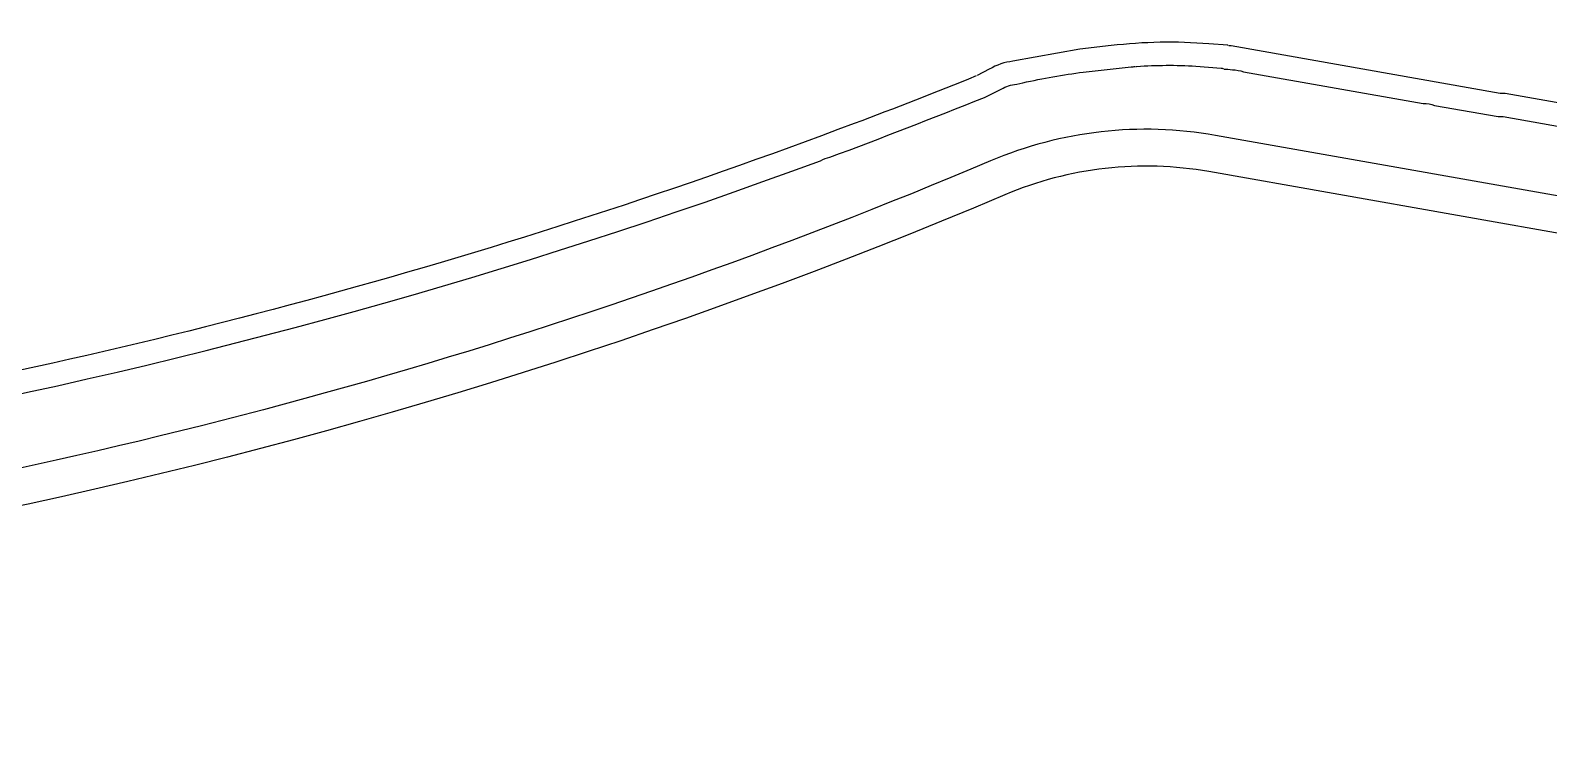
# Model space of a CAD drawing. Extents: x 3811 to 4253, y -432 to -307.
# Drawn here: x 4216.83 to 4225.22, y -371.98 to -368.06 of the extents above; entities that cross this region are included whole.
import ezdxf

# ---------------------------------------------------------------- set-up
doc = ezdxf.new("R2010")
doc.units = 0
doc.layers.add('gbr-dxf_layer0', color=7, linetype='Continuous')
doc.layers.add('gbr-outline-dxf_layer1', color=2, linetype='Continuous')

msp = doc.modelspace()

# ---------------------------------------------------------------- linework, layer by layer
at = {"layer": 'gbr-dxf_layer0'}
msp.add_line((4224.9671, -368.5341), (4226.431, -368.792), dxfattribs=at)
at = {"layer": 'gbr-dxf_layer0', "linetype": 'Continuous'}
for points in [[(4223.4476, -368.1413), (4223.4453, -368.1406), (4223.3416, -368.1326, 0.050373), (4222.802, -368.1425), (4222.6286, -368.1625), (4222.2592, -368.2287, 0.11417), (4222.1286, -368.2729), (4222.0612, -368.3065)], [(4226.4691, -368.6692), (4224.977, -368.4064), (4224.9505, -368.4066), (4223.4636, -368.144), (4223.4563, -368.144, -0.115964), (4223.4506, -368.1427)], [(4210.616, -370.7953, 0.082851), (4221.1967, -368.7773, -0.076704), (4221.2476, -368.7585, 0.006998), (4222.1015, -368.4278), (4222.1945, -368.3826, -0.127879), (4222.2798, -368.3556), (4222.3139, -368.3472, -0.020001), (4222.6478, -368.2886), (4222.9121, -368.2596, -0.002204), (4222.9334, -368.2579)], [(4222.9374, -368.2573), (4222.9423, -368.2573, -0.031967), (4223.269, -368.2552), (4223.4086, -368.266, -0.141432), (4223.4155, -368.2674), (4223.4228, -368.2709)], [(4223.4257, -368.2715), (4223.446, -368.2715), (4223.472, -368.2761, -0.086461), (4223.532, -368.2867), (4224.5239, -368.4613)], [(4224.5257, -368.4613, -0.089917), (4224.5881, -368.4726), (4224.9389, -368.5343), (4224.9645, -368.5339)], [(4241.0912, -371.7611), (4229.1858, -369.6618, -0.013645), (4229.1765, -369.6601), (4228.0932, -369.4691, -0.016062), (4228.0822, -369.4672), (4223.3772, -368.6375, 0.144831), (4222.1348, -368.7788, -0.063011), (4214.8862, -370.8194, -0.051914), (4214.8811, -370.8206, -0.055066), (4214.8756, -370.821, -0.037064), (4210.4468, -371.1499), (4209.5806, -371.1499)], [(4221.3824, -368.5718, -0.047305), (4215.4456, -370.1942, -0.001455), (4215.2602, -370.2259, -0.059652), (4215.2544, -370.2273)]]:
    msp.add_lwpolyline(points, format="xyb", dxfattribs=at)
at = {"layer": 'gbr-dxf_layer0'}
msp.add_arc((4209.8584, -338.0785), 32.5983, 290.7069, 291.97776, dxfattribs=at)
at = {"layer": 'gbr-outline-dxf_layer1', "linetype": 'Continuous'}
msp.add_lwpolyline([(4161.0615, -364.7366), (4161.0615, -353.1367, -0.414215), (4162.0615, -352.1367), (4186.9314, -352.1367, -0.152268), (4195.5126, -354.8118, 0.152268), (4204.9464, -357.7531), (4210.4463, -357.7531, 0.101585), (4216.9862, -356.4105, -0.145892), (4225.5571, -355.4186), (4243.4266, -358.5695, -0.414233), (4244.2377, -359.728), (4242.2232, -371.1517, -0.414154), (4241.0648, -371.9629), (4223.3418, -368.8377, 0.144694), (4222.2151, -368.9655, -0.100411), (4210.4463, -371.3531), (4204.9464, -371.3531, -0.151026), (4187.9048, -366.0854, 0.151038), (4186.7762, -365.7366), (4162.0615, -365.7366, -0.414215)], format="xyb", close=True, dxfattribs=at)

doc.saveas('drawing.dxf')
